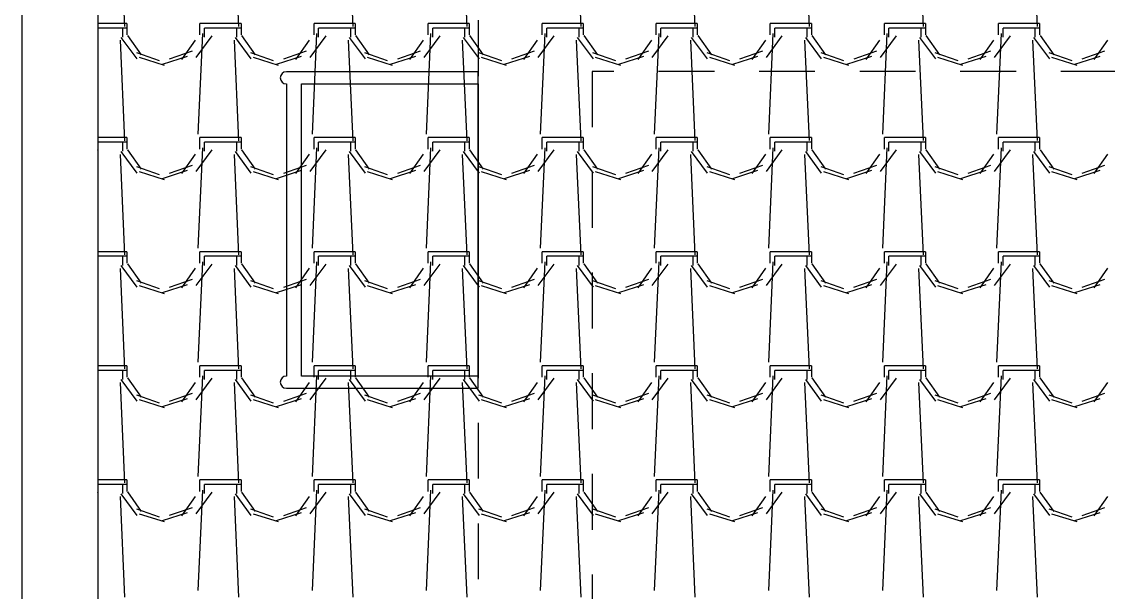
# Model space of a CAD drawing. Header units: millimetres. Extents: x 3923 to 4007, y 744 to 863.
# Drawn here: x 3930.972 to 3933.403, y 845.231 to 846.507 of the extents above; entities that cross this region are included whole.
import ezdxf

# ---------------------------------------------------------------- set-up
doc = ezdxf.new("R2010")
doc.units = ezdxf.units.MM
doc.linetypes.add('HIDDEN2', pattern=[0.1875, 0.125, -0.0625])
doc.layers.add('-HIDRO', color=8, linetype='Continuous')

msp = doc.modelspace()

# ---------------------------------------------------------------- linework, layer by layer
at = {"layer": '-HIDRO'}
for p, q in [((3930.9722, 855.7515), (3930.9722, 834.9143)), ((3931.1423, 854.5608), (3931.1423, 835.0844))]:
    msp.add_line(p, q, dxfattribs=at)
at = {"layer": '-HIDRO', "linetype": 'HIDDEN2'}
for p, q in [((3931.9928, 853.7103), (3931.9928, 835.9349)), ((3932.2479, 846.396), (3932.2479, 836.19)), ((3938.3715, 846.396), (3932.2479, 846.396))]:
    msp.add_line(p, q, dxfattribs=at)
at = {"layer": '-HIDRO', "linetype": 'Continuous'}
for p, q in [((3931.1921, 846.7207), (3931.2023, 846.4962)), ((3931.4472, 846.7207), (3931.4574, 846.4962)), ((3931.7024, 846.7207), (3931.7126, 846.4962)), ((3931.9575, 846.7207), (3931.9677, 846.4962)), ((3932.2127, 846.7207), (3932.2229, 846.4962)), ((3932.4678, 846.7207), (3932.478, 846.4962)), ((3932.723, 846.7207), (3932.7332, 846.4962)), ((3932.9781, 846.7207), (3932.9883, 846.4962)), ((3933.2333, 846.7207), (3933.2435, 846.4962)), ((3931.1974, 846.503), (3931.1423, 846.503)), ((3931.2076, 846.503), (3931.1974, 846.503)), ((3931.2076, 846.503), (3931.2076, 846.4775)), ((3931.4525, 846.503), (3931.3709, 846.503)), ((3931.3709, 846.4775), (3931.3709, 846.503)), ((3931.4627, 846.503), (3931.4525, 846.503)), ((3931.4627, 846.503), (3931.4627, 846.4775)), ((3931.7077, 846.503), (3931.626, 846.503)), ((3931.626, 846.4775), (3931.626, 846.503)), ((3931.7179, 846.503), (3931.7077, 846.503)), ((3931.7179, 846.503), (3931.7179, 846.4775)), ((3931.9628, 846.503), (3931.8812, 846.503)), ((3931.8812, 846.4775), (3931.8812, 846.503)), ((3931.973, 846.503), (3931.9628, 846.503)), ((3931.973, 846.503), (3931.973, 846.4775)), ((3932.218, 846.503), (3932.1363, 846.503)), ((3932.1363, 846.4775), (3932.1363, 846.503)), ((3932.2282, 846.503), (3932.218, 846.503)), ((3932.2282, 846.503), (3932.2282, 846.4775)), ((3932.4731, 846.503), (3932.3915, 846.503)), ((3932.3915, 846.4775), (3932.3915, 846.503)), ((3932.4833, 846.503), (3932.4731, 846.503)), ((3932.4833, 846.503), (3932.4833, 846.4775)), ((3932.7283, 846.503), (3932.6466, 846.503)), ((3932.6466, 846.4775), (3932.6466, 846.503)), ((3932.7385, 846.503), (3932.7283, 846.503)), ((3932.7385, 846.503), (3932.7385, 846.4775)), ((3932.9834, 846.503), (3932.9018, 846.503)), ((3932.9018, 846.4775), (3932.9018, 846.503)), ((3932.9936, 846.503), (3932.9834, 846.503)), ((3932.9936, 846.503), (3932.9936, 846.4775)), ((3933.2386, 846.503), (3933.1569, 846.503)), ((3933.1569, 846.4775), (3933.1569, 846.503)), ((3933.2488, 846.503), (3933.2386, 846.503)), ((3933.2488, 846.503), (3933.2488, 846.4775)), ((3931.1974, 846.4928), (3931.1423, 846.4928)), ((3931.1423, 846.4751), (3931.1426, 846.4755)), ((3931.1974, 846.4928), (3931.1974, 846.4724)), ((3931.2076, 846.4928), (3931.1974, 846.4928)), ((3931.2086, 846.476), (3931.2393, 846.4327)), ((3931.3621, 846.4271), (3931.3978, 846.4755)), ((3931.3766, 846.4804), (3931.3664, 846.2558)), ((3931.4525, 846.4928), (3931.3811, 846.4928)), ((3931.3811, 846.4724), (3931.3811, 846.4928)), ((3931.4525, 846.4928), (3931.4525, 846.4724)), ((3931.4627, 846.4928), (3931.4525, 846.4928)), ((3931.4638, 846.476), (3931.4944, 846.4327)), ((3931.6172, 846.4271), (3931.6529, 846.4755)), ((3931.6318, 846.4804), (3931.6216, 846.2558)), ((3931.7077, 846.4928), (3931.6362, 846.4928)), ((3931.6362, 846.4724), (3931.6362, 846.4928)), ((3931.7077, 846.4928), (3931.7077, 846.4724)), ((3931.7179, 846.4928), (3931.7077, 846.4928)), ((3931.7189, 846.476), (3931.7496, 846.4327)), ((3931.8724, 846.4271), (3931.9081, 846.4755)), ((3931.8869, 846.4804), (3931.8767, 846.2558)), ((3931.9628, 846.4928), (3931.8914, 846.4928)), ((3931.8914, 846.4724), (3931.8914, 846.4928)), ((3931.9628, 846.4928), (3931.9628, 846.4724)), ((3931.973, 846.4928), (3931.9628, 846.4928)), ((3931.9741, 846.476), (3932.0047, 846.4327)), ((3932.1275, 846.4271), (3932.1632, 846.4755)), ((3932.1421, 846.4804), (3932.1319, 846.2558)), ((3932.218, 846.4928), (3932.1465, 846.4928)), ((3932.1465, 846.4724), (3932.1465, 846.4928)), ((3932.218, 846.4928), (3932.218, 846.4724)), ((3932.2282, 846.4928), (3932.218, 846.4928)), ((3932.2292, 846.476), (3932.2599, 846.4327)), ((3932.3827, 846.4271), (3932.4184, 846.4755)), ((3932.3972, 846.4804), (3932.387, 846.2558)), ((3932.4731, 846.4928), (3932.4017, 846.4928)), ((3932.4017, 846.4724), (3932.4017, 846.4928)), ((3932.4731, 846.4928), (3932.4731, 846.4724)), ((3932.4833, 846.4928), (3932.4731, 846.4928)), ((3932.4844, 846.476), (3932.515, 846.4327)), ((3932.6378, 846.4271), (3932.6735, 846.4755)), ((3932.6524, 846.4803), (3932.6422, 846.2558)), ((3932.7283, 846.4928), (3932.6568, 846.4928)), ((3932.6568, 846.4724), (3932.6568, 846.4928)), ((3932.7283, 846.4928), (3932.7283, 846.4724)), ((3932.7385, 846.4928), (3932.7283, 846.4928)), ((3932.7395, 846.476), (3932.7702, 846.4327)), ((3932.8929, 846.4271), (3932.9287, 846.4755)), ((3932.9076, 846.4803), (3932.8973, 846.2558)), ((3932.9834, 846.4928), (3932.912, 846.4928)), ((3932.912, 846.4724), (3932.912, 846.4928)), ((3932.9834, 846.4928), (3932.9834, 846.4724)), ((3932.9936, 846.4928), (3932.9834, 846.4928)), ((3932.9947, 846.476), (3933.0253, 846.4327)), ((3933.1481, 846.4271), (3933.1838, 846.4755)), ((3933.1627, 846.4803), (3933.1525, 846.2558)), ((3933.2386, 846.4928), (3933.1671, 846.4928)), ((3933.1671, 846.4724), (3933.1671, 846.4928)), ((3933.2386, 846.4928), (3933.2386, 846.4724)), ((3933.2488, 846.4928), (3933.2386, 846.4928)), ((3933.2499, 846.476), (3933.2805, 846.4327)), ((3931.1921, 846.4656), (3931.2023, 846.241)), ((3931.1941, 846.4721), (3931.2298, 846.4237)), ((3931.3301, 846.4226), (3931.3607, 846.466)), ((3931.4472, 846.4656), (3931.4574, 846.241)), ((3931.4493, 846.4721), (3931.485, 846.4237)), ((3931.5852, 846.4226), (3931.6158, 846.466)), ((3931.7024, 846.4656), (3931.7126, 846.241)), ((3931.7044, 846.4721), (3931.7401, 846.4237)), ((3931.8404, 846.4226), (3931.871, 846.466)), ((3931.9575, 846.4656), (3931.9677, 846.241)), ((3931.9596, 846.4721), (3931.9953, 846.4237)), ((3932.0955, 846.4226), (3932.1261, 846.466)), ((3932.2127, 846.4656), (3932.2229, 846.241)), ((3932.2147, 846.4721), (3932.2504, 846.4237)), ((3932.3507, 846.4226), (3932.3813, 846.466)), ((3932.4678, 846.4656), (3932.478, 846.2411)), ((3932.4699, 846.4721), (3932.5056, 846.4237)), ((3932.6058, 846.4226), (3932.6364, 846.466)), ((3932.723, 846.4656), (3932.7332, 846.2411)), ((3932.725, 846.4721), (3932.7607, 846.4237)), ((3932.861, 846.4226), (3932.8916, 846.466)), ((3932.9781, 846.4656), (3932.9883, 846.2411)), ((3932.9802, 846.4721), (3933.0159, 846.4237)), ((3933.1161, 846.4226), (3933.1467, 846.466)), ((3933.2333, 846.4656), (3933.2435, 846.2411)), ((3933.2353, 846.4721), (3933.271, 846.4237)), ((3933.3713, 846.4226), (3933.4019, 846.466)), ((3931.2286, 846.4383), (3931.2796, 846.4204)), ((3931.2345, 846.4275), (3931.2907, 846.4097)), ((3931.2869, 846.412), (3931.3431, 846.4298)), ((3931.303, 846.4239), (3931.354, 846.4417)), ((3931.4838, 846.4383), (3931.5348, 846.4204)), ((3931.4897, 846.4275), (3931.5458, 846.4097)), ((3931.5421, 846.412), (3931.5982, 846.4298)), ((3931.5581, 846.4238), (3931.6091, 846.4417)), ((3931.7389, 846.4383), (3931.7899, 846.4204)), ((3931.7448, 846.4275), (3931.801, 846.4097)), ((3931.7972, 846.412), (3931.8534, 846.4298)), ((3931.8133, 846.4238), (3931.8643, 846.4417)), ((3931.9941, 846.4383), (3932.0451, 846.4204)), ((3932, 846.4275), (3932.0561, 846.4097)), ((3932.0524, 846.412), (3932.1085, 846.4298)), ((3932.0684, 846.4238), (3932.1194, 846.4417)), ((3932.2492, 846.4383), (3932.3002, 846.4204)), ((3932.2551, 846.4275), (3932.3113, 846.4097)), ((3932.3075, 846.412), (3932.3637, 846.4298)), ((3932.3236, 846.4238), (3932.3746, 846.4417)), ((3932.5044, 846.4383), (3932.5554, 846.4204)), ((3932.5103, 846.4275), (3932.5664, 846.4097)), ((3932.5627, 846.412), (3932.6188, 846.4298)), ((3932.5787, 846.4238), (3932.6297, 846.4417)), ((3932.7595, 846.4383), (3932.8105, 846.4204)), ((3932.7654, 846.4275), (3932.8216, 846.4097)), ((3932.8178, 846.412), (3932.874, 846.4298)), ((3932.8339, 846.4238), (3932.8849, 846.4417)), ((3933.0147, 846.4383), (3933.0657, 846.4204)), ((3933.0206, 846.4275), (3933.0767, 846.4097)), ((3933.073, 846.412), (3933.1291, 846.4298)), ((3933.089, 846.4238), (3933.14, 846.4417)), ((3933.2698, 846.4383), (3933.3208, 846.4204)), ((3933.2757, 846.4275), (3933.3319, 846.4097)), ((3933.3281, 846.412), (3933.3843, 846.4298)), ((3933.3442, 846.4238), (3933.3952, 846.4417)), ((3931.1974, 846.2478), (3931.1423, 846.2478)), ((3931.1974, 846.2376), (3931.1423, 846.2376)), ((3931.2076, 846.2478), (3931.1974, 846.2478)), ((3931.1974, 846.2376), (3931.1974, 846.2172)), ((3931.2076, 846.2376), (3931.1974, 846.2376)), ((3931.2076, 846.2478), (3931.2076, 846.2223)), ((3931.4525, 846.2478), (3931.3709, 846.2478)), ((3931.3709, 846.2223), (3931.3709, 846.2478)), ((3931.4525, 846.2376), (3931.3811, 846.2376)), ((3931.3811, 846.2172), (3931.3811, 846.2376)), ((3931.4627, 846.2478), (3931.4525, 846.2478)), ((3931.4525, 846.2376), (3931.4525, 846.2172)), ((3931.4627, 846.2376), (3931.4525, 846.2376)), ((3931.4627, 846.2478), (3931.4627, 846.2223)), ((3931.7077, 846.2478), (3931.626, 846.2478)), ((3931.626, 846.2223), (3931.626, 846.2478)), ((3931.7077, 846.2376), (3931.6362, 846.2376)), ((3931.6362, 846.2172), (3931.6362, 846.2376)), ((3931.7179, 846.2478), (3931.7077, 846.2478)), ((3931.7077, 846.2376), (3931.7077, 846.2172)), ((3931.7179, 846.2376), (3931.7077, 846.2376)), ((3931.7179, 846.2478), (3931.7179, 846.2223)), ((3931.9628, 846.2478), (3931.8812, 846.2478)), ((3931.8812, 846.2223), (3931.8812, 846.2478)), ((3931.9628, 846.2376), (3931.8914, 846.2376)), ((3931.8914, 846.2172), (3931.8914, 846.2376)), ((3931.973, 846.2478), (3931.9628, 846.2478)), ((3931.9628, 846.2376), (3931.9628, 846.2172)), ((3931.973, 846.2376), (3931.9628, 846.2376)), ((3931.973, 846.2478), (3931.973, 846.2223)), ((3932.218, 846.2478), (3932.1363, 846.2478)), ((3932.1363, 846.2223), (3932.1363, 846.2478)), ((3932.218, 846.2376), (3932.1465, 846.2376)), ((3932.1465, 846.2172), (3932.1465, 846.2376)), ((3932.2282, 846.2478), (3932.218, 846.2478)), ((3932.218, 846.2376), (3932.218, 846.2172)), ((3932.2282, 846.2376), (3932.218, 846.2376)), ((3932.2282, 846.2478), (3932.2282, 846.2223)), ((3932.4731, 846.2478), (3932.3915, 846.2478)), ((3932.3915, 846.2223), (3932.3915, 846.2478)), ((3932.4731, 846.2376), (3932.4017, 846.2376)), ((3932.4017, 846.2172), (3932.4017, 846.2376)), ((3932.4833, 846.2478), (3932.4731, 846.2478)), ((3932.4731, 846.2376), (3932.4731, 846.2172)), ((3932.4833, 846.2376), (3932.4731, 846.2376)), ((3932.4833, 846.2478), (3932.4833, 846.2223)), ((3932.7283, 846.2478), (3932.6466, 846.2478)), ((3932.6466, 846.2223), (3932.6466, 846.2478)), ((3932.7283, 846.2376), (3932.6568, 846.2376)), ((3932.6568, 846.2172), (3932.6568, 846.2376)), ((3932.7385, 846.2478), (3932.7283, 846.2478)), ((3932.7283, 846.2376), (3932.7283, 846.2172)), ((3932.7385, 846.2376), (3932.7283, 846.2376)), ((3932.7385, 846.2478), (3932.7385, 846.2223)), ((3932.9834, 846.2478), (3932.9018, 846.2478)), ((3932.9018, 846.2223), (3932.9018, 846.2478)), ((3932.9834, 846.2376), (3932.912, 846.2376)), ((3932.912, 846.2172), (3932.912, 846.2376)), ((3932.9936, 846.2478), (3932.9834, 846.2478)), ((3932.9834, 846.2376), (3932.9834, 846.2172)), ((3932.9936, 846.2376), (3932.9834, 846.2376)), ((3932.9936, 846.2478), (3932.9936, 846.2223)), ((3933.2386, 846.2478), (3933.1569, 846.2478)), ((3933.1569, 846.2223), (3933.1569, 846.2478)), ((3933.2386, 846.2376), (3933.1671, 846.2376)), ((3933.1671, 846.2172), (3933.1671, 846.2376)), ((3933.2488, 846.2478), (3933.2386, 846.2478)), ((3933.2386, 846.2376), (3933.2386, 846.2172)), ((3933.2488, 846.2376), (3933.2386, 846.2376)), ((3933.2488, 846.2478), (3933.2488, 846.2223)), ((3931.1423, 846.2199), (3931.1426, 846.2204)), ((3931.1921, 846.2104), (3931.2023, 845.9859)), ((3931.1941, 846.217), (3931.2298, 846.1685)), ((3931.2086, 846.2209), (3931.2393, 846.1775)), ((3931.3301, 846.1675), (3931.3607, 846.2109)), ((3931.3621, 846.1719), (3931.3978, 846.2204)), ((3931.3766, 846.2252), (3931.3664, 846.0007)), ((3931.4472, 846.2104), (3931.4574, 845.9859)), ((3931.4493, 846.217), (3931.485, 846.1685)), ((3931.4638, 846.2209), (3931.4944, 846.1775)), ((3931.5852, 846.1675), (3931.6158, 846.2109)), ((3931.6172, 846.1719), (3931.6529, 846.2204)), ((3931.6318, 846.2252), (3931.6216, 846.0007)), ((3931.7024, 846.2104), (3931.7126, 845.9859)), ((3931.7044, 846.217), (3931.7401, 846.1685)), ((3931.7189, 846.2209), (3931.7496, 846.1775)), ((3931.8404, 846.1675), (3931.871, 846.2109)), ((3931.8724, 846.1719), (3931.9081, 846.2204)), ((3931.8869, 846.2252), (3931.8767, 846.0007)), ((3931.9575, 846.2104), (3931.9677, 845.9859)), ((3931.9596, 846.217), (3931.9953, 846.1685)), ((3931.9741, 846.2209), (3932.0047, 846.1775)), ((3932.0955, 846.1675), (3932.1261, 846.2109)), ((3932.1275, 846.1719), (3932.1632, 846.2204)), ((3932.1421, 846.2252), (3932.1319, 846.0007)), ((3932.2127, 846.2104), (3932.2229, 845.9859)), ((3932.2147, 846.217), (3932.2504, 846.1685)), ((3932.2292, 846.2209), (3932.2599, 846.1775)), ((3932.3507, 846.1675), (3932.3813, 846.2109)), ((3932.3826, 846.1719), (3932.4184, 846.2204)), ((3932.3972, 846.2252), (3932.387, 846.0007)), ((3932.4678, 846.2104), (3932.478, 845.9859)), ((3932.4699, 846.217), (3932.5056, 846.1685)), ((3932.4844, 846.2209), (3932.515, 846.1775)), ((3932.6058, 846.1675), (3932.6364, 846.2109)), ((3932.6378, 846.1719), (3932.6735, 846.2204)), ((3932.6524, 846.2252), (3932.6422, 846.0007)), ((3932.723, 846.2104), (3932.7332, 845.9859)), ((3932.725, 846.217), (3932.7607, 846.1685)), ((3932.7395, 846.2209), (3932.7702, 846.1775)), ((3932.861, 846.1675), (3932.8916, 846.2109)), ((3932.8929, 846.1719), (3932.9287, 846.2204)), ((3932.9076, 846.2252), (3932.8973, 846.0007)), ((3932.9781, 846.2104), (3932.9883, 845.9859)), ((3932.9802, 846.217), (3933.0159, 846.1685)), ((3932.9947, 846.2209), (3933.0253, 846.1775)), ((3933.1161, 846.1675), (3933.1467, 846.2109)), ((3933.1481, 846.1719), (3933.1838, 846.2204)), ((3933.1627, 846.2252), (3933.1525, 846.0007)), ((3933.2333, 846.2104), (3933.2435, 845.9859)), ((3933.2353, 846.217), (3933.271, 846.1685)), ((3933.2499, 846.2209), (3933.2805, 846.1775)), ((3933.3713, 846.1675), (3933.4019, 846.2109)), ((3931.2286, 846.1831), (3931.2796, 846.1653)), ((3931.303, 846.1687), (3931.354, 846.1866)), ((3931.4838, 846.1831), (3931.5348, 846.1653)), ((3931.5581, 846.1687), (3931.6091, 846.1866)), ((3931.7389, 846.1831), (3931.7899, 846.1653)), ((3931.8133, 846.1687), (3931.8643, 846.1866)), ((3931.9941, 846.1831), (3932.0451, 846.1653)), ((3932.0684, 846.1687), (3932.1194, 846.1866)), ((3932.2492, 846.1831), (3932.3002, 846.1653)), ((3932.3236, 846.1687), (3932.3746, 846.1866)), ((3932.5044, 846.1831), (3932.5554, 846.1653)), ((3932.5787, 846.1687), (3932.6297, 846.1866)), ((3932.7595, 846.1831), (3932.8105, 846.1653)), ((3932.8338, 846.1687), (3932.8849, 846.1866)), ((3933.0147, 846.1831), (3933.0657, 846.1653)), ((3933.089, 846.1687), (3933.14, 846.1866)), ((3933.2698, 846.1832), (3933.3208, 846.1653)), ((3933.3441, 846.1687), (3933.3952, 846.1866)), ((3931.2345, 846.1724), (3931.2907, 846.1545)), ((3931.2869, 846.1568), (3931.3431, 846.1747)), ((3931.4897, 846.1724), (3931.5458, 846.1545)), ((3931.5421, 846.1568), (3931.5982, 846.1747)), ((3931.7448, 846.1724), (3931.801, 846.1545)), ((3931.7972, 846.1568), (3931.8534, 846.1747)), ((3932, 846.1724), (3932.0561, 846.1545)), ((3932.0524, 846.1568), (3932.1085, 846.1747)), ((3932.2551, 846.1724), (3932.3113, 846.1545)), ((3932.3075, 846.1568), (3932.3637, 846.1747)), ((3932.5103, 846.1724), (3932.5664, 846.1545)), ((3932.5627, 846.1568), (3932.6188, 846.1747)), ((3932.7654, 846.1724), (3932.8216, 846.1545)), ((3932.8178, 846.1568), (3932.874, 846.1747)), ((3933.0206, 846.1724), (3933.0767, 846.1545)), ((3933.073, 846.1568), (3933.1291, 846.1747)), ((3933.2757, 846.1724), (3933.3319, 846.1545)), ((3933.3281, 846.1568), (3933.3843, 846.1747)), ((3931.1974, 845.9927), (3931.1423, 845.9927)), ((3931.2076, 845.9927), (3931.1974, 845.9927)), ((3931.2076, 845.9927), (3931.2076, 845.9672)), ((3931.4525, 845.9927), (3931.3709, 845.9927)), ((3931.3709, 845.9672), (3931.3709, 845.9927)), ((3931.4627, 845.9927), (3931.4525, 845.9927)), ((3931.4627, 845.9927), (3931.4627, 845.9672)), ((3931.7077, 845.9927), (3931.626, 845.9927)), ((3931.626, 845.9672), (3931.626, 845.9927)), ((3931.7179, 845.9927), (3931.7077, 845.9927)), ((3931.7179, 845.9927), (3931.7179, 845.9672)), ((3931.9628, 845.9927), (3931.8812, 845.9927)), ((3931.8812, 845.9672), (3931.8812, 845.9927)), ((3931.973, 845.9927), (3931.9628, 845.9927)), ((3931.973, 845.9927), (3931.973, 845.9672)), ((3932.218, 845.9927), (3932.1363, 845.9927)), ((3932.1363, 845.9672), (3932.1363, 845.9927)), ((3932.2282, 845.9927), (3932.218, 845.9927)), ((3932.2282, 845.9927), (3932.2282, 845.9672)), ((3932.4731, 845.9927), (3932.3915, 845.9927)), ((3932.3915, 845.9672), (3932.3915, 845.9927)), ((3932.4833, 845.9927), (3932.4731, 845.9927)), ((3932.4833, 845.9927), (3932.4833, 845.9672)), ((3932.7283, 845.9927), (3932.6466, 845.9927)), ((3932.6466, 845.9672), (3932.6466, 845.9927)), ((3932.7385, 845.9927), (3932.7283, 845.9927)), ((3932.7385, 845.9927), (3932.7385, 845.9672)), ((3932.9834, 845.9927), (3932.9018, 845.9927)), ((3932.9018, 845.9672), (3932.9018, 845.9927)), ((3932.9936, 845.9927), (3932.9834, 845.9927)), ((3932.9936, 845.9927), (3932.9936, 845.9672)), ((3933.2386, 845.9927), (3933.1569, 845.9927)), ((3933.1569, 845.9672), (3933.1569, 845.9927)), ((3933.2488, 845.9927), (3933.2386, 845.9927)), ((3933.2488, 845.9927), (3933.2488, 845.9672)), ((3931.1974, 845.9825), (3931.1423, 845.9825)), ((3931.1423, 845.9648), (3931.1426, 845.9652)), ((3931.1974, 845.9825), (3931.1974, 845.9621)), ((3931.2076, 845.9825), (3931.1974, 845.9825)), ((3931.2086, 845.9657), (3931.2393, 845.9224)), ((3931.3621, 845.9168), (3931.3978, 845.9652)), ((3931.3766, 845.9701), (3931.3664, 845.7455)), ((3931.4525, 845.9825), (3931.3811, 845.9825)), ((3931.3811, 845.9621), (3931.3811, 845.9825)), ((3931.4525, 845.9825), (3931.4525, 845.9621)), ((3931.4627, 845.9825), (3931.4525, 845.9825)), ((3931.4638, 845.9657), (3931.4944, 845.9224)), ((3931.6172, 845.9168), (3931.6529, 845.9652)), ((3931.6318, 845.9701), (3931.6216, 845.7455)), ((3931.7077, 845.9825), (3931.6362, 845.9825)), ((3931.6362, 845.9621), (3931.6362, 845.9825)), ((3931.7077, 845.9825), (3931.7077, 845.9621)), ((3931.7179, 845.9825), (3931.7077, 845.9825)), ((3931.7189, 845.9657), (3931.7496, 845.9224)), ((3931.8724, 845.9168), (3931.9081, 845.9652)), ((3931.8869, 845.9701), (3931.8767, 845.7455)), ((3931.9628, 845.9825), (3931.8914, 845.9825)), ((3931.8914, 845.9621), (3931.8914, 845.9825)), ((3931.9628, 845.9825), (3931.9628, 845.9621)), ((3931.973, 845.9825), (3931.9628, 845.9825)), ((3931.9741, 845.9657), (3932.0047, 845.9224)), ((3932.1275, 845.9168), (3932.1632, 845.9652)), ((3932.1421, 845.9701), (3932.1319, 845.7455)), ((3932.218, 845.9825), (3932.1465, 845.9825)), ((3932.1465, 845.9621), (3932.1465, 845.9825)), ((3932.218, 845.9825), (3932.218, 845.9621)), ((3932.2282, 845.9825), (3932.218, 845.9825)), ((3932.2292, 845.9657), (3932.2599, 845.9224)), ((3932.3826, 845.9168), (3932.4184, 845.9652)), ((3932.3972, 845.9701), (3932.387, 845.7455)), ((3932.4731, 845.9825), (3932.4017, 845.9825)), ((3932.4017, 845.9621), (3932.4017, 845.9825)), ((3932.4731, 845.9825), (3932.4731, 845.9621)), ((3932.4833, 845.9825), (3932.4731, 845.9825)), ((3932.4844, 845.9657), (3932.515, 845.9224)), ((3932.6378, 845.9168), (3932.6735, 845.9652)), ((3932.6524, 845.97), (3932.6422, 845.7455)), ((3932.7283, 845.9825), (3932.6568, 845.9825)), ((3932.6568, 845.9621), (3932.6568, 845.9825)), ((3932.7283, 845.9825), (3932.7283, 845.9621)), ((3932.7385, 845.9825), (3932.7283, 845.9825)), ((3932.7395, 845.9657), (3932.7702, 845.9224)), ((3932.8929, 845.9168), (3932.9287, 845.9652)), ((3932.9076, 845.97), (3932.8973, 845.7455)), ((3932.9834, 845.9825), (3932.912, 845.9825)), ((3932.912, 845.9621), (3932.912, 845.9825)), ((3932.9834, 845.9825), (3932.9834, 845.9621)), ((3932.9936, 845.9825), (3932.9834, 845.9825)), ((3932.9947, 845.9657), (3933.0253, 845.9224)), ((3933.1481, 845.9168), (3933.1838, 845.9652)), ((3933.1627, 845.97), (3933.1525, 845.7455)), ((3933.2386, 845.9825), (3933.1671, 845.9825)), ((3933.1671, 845.9621), (3933.1671, 845.9825)), ((3933.2386, 845.9825), (3933.2386, 845.9621)), ((3933.2488, 845.9825), (3933.2386, 845.9825)), ((3933.2498, 845.9657), (3933.2805, 845.9224)), ((3931.1921, 845.9553), (3931.2023, 845.7307)), ((3931.1941, 845.9618), (3931.2298, 845.9134)), ((3931.3301, 845.9123), (3931.3607, 845.9557)), ((3931.4472, 845.9553), (3931.4574, 845.7307)), ((3931.4493, 845.9618), (3931.485, 845.9134)), ((3931.5852, 845.9123), (3931.6158, 845.9557)), ((3931.7024, 845.9553), (3931.7126, 845.7307)), ((3931.7044, 845.9618), (3931.7401, 845.9134)), ((3931.8404, 845.9123), (3931.871, 845.9557)), ((3931.9575, 845.9553), (3931.9677, 845.7307)), ((3931.9596, 845.9618), (3931.9953, 845.9134)), ((3932.0955, 845.9123), (3932.1261, 845.9557)), ((3932.2127, 845.9553), (3932.2229, 845.7307)), ((3932.2147, 845.9618), (3932.2504, 845.9134)), ((3932.3507, 845.9123), (3932.3813, 845.9557)), ((3932.4678, 845.9553), (3932.478, 845.7308)), ((3932.4699, 845.9618), (3932.5056, 845.9134)), ((3932.6058, 845.9123), (3932.6364, 845.9557)), ((3932.723, 845.9553), (3932.7332, 845.7308)), ((3932.725, 845.9618), (3932.7607, 845.9134)), ((3932.861, 845.9123), (3932.8916, 845.9557)), ((3932.9781, 845.9553), (3932.9883, 845.7308)), ((3932.9802, 845.9618), (3933.0159, 845.9134)), ((3933.1161, 845.9123), (3933.1467, 845.9557)), ((3933.2333, 845.9553), (3933.2435, 845.7308)), ((3933.2353, 845.9618), (3933.271, 845.9134)), ((3933.3713, 845.9123), (3933.4019, 845.9557)), ((3931.2286, 845.928), (3931.2796, 845.9101)), ((3931.2345, 845.9172), (3931.2907, 845.8994)), ((3931.2869, 845.9017), (3931.3431, 845.9195)), ((3931.303, 845.9136), (3931.354, 845.9314)), ((3931.4838, 845.928), (3931.5348, 845.9101)), ((3931.4897, 845.9172), (3931.5458, 845.8994)), ((3931.5421, 845.9017), (3931.5982, 845.9195)), ((3931.5581, 845.9135), (3931.6091, 845.9314)), ((3931.7389, 845.928), (3931.7899, 845.9101)), ((3931.7448, 845.9172), (3931.801, 845.8994)), ((3931.7972, 845.9017), (3931.8534, 845.9195)), ((3931.8133, 845.9135), (3931.8643, 845.9314)), ((3931.9941, 845.928), (3932.0451, 845.9101)), ((3932, 845.9172), (3932.0561, 845.8994)), ((3932.0524, 845.9017), (3932.1085, 845.9195)), ((3932.0684, 845.9135), (3932.1194, 845.9314)), ((3932.2492, 845.928), (3932.3002, 845.9101)), ((3932.2551, 845.9172), (3932.3113, 845.8994)), ((3932.3075, 845.9017), (3932.3637, 845.9195)), ((3932.3235, 845.9135), (3932.3746, 845.9314)), ((3932.5044, 845.928), (3932.5554, 845.9101)), ((3932.5103, 845.9172), (3932.5664, 845.8994)), ((3932.5627, 845.9017), (3932.6188, 845.9195)), ((3932.5787, 845.9135), (3932.6297, 845.9314)), ((3932.7595, 845.928), (3932.8105, 845.9101)), ((3932.7654, 845.9172), (3932.8216, 845.8994)), ((3932.8178, 845.9017), (3932.874, 845.9195)), ((3932.8338, 845.9135), (3932.8849, 845.9314)), ((3933.0147, 845.928), (3933.0657, 845.9101)), ((3933.0206, 845.9172), (3933.0767, 845.8994)), ((3933.073, 845.9017), (3933.1291, 845.9195)), ((3933.089, 845.9135), (3933.14, 845.9314)), ((3933.2698, 845.928), (3933.3208, 845.9101)), ((3933.2757, 845.9172), (3933.3319, 845.8994)), ((3933.3281, 845.9017), (3933.3843, 845.9195)), ((3933.3441, 845.9135), (3933.3952, 845.9314)), ((3931.1974, 845.7375), (3931.1423, 845.7375)), ((3931.1974, 845.7273), (3931.1423, 845.7273)), ((3931.2076, 845.7375), (3931.1974, 845.7375)), ((3931.1974, 845.7273), (3931.1974, 845.7069)), ((3931.2076, 845.7273), (3931.1974, 845.7273)), ((3931.2076, 845.7375), (3931.2076, 845.712)), ((3931.4525, 845.7375), (3931.3709, 845.7375)), ((3931.3709, 845.712), (3931.3709, 845.7375)), ((3931.4525, 845.7273), (3931.3811, 845.7273)), ((3931.3811, 845.7069), (3931.3811, 845.7273)), ((3931.4627, 845.7375), (3931.4525, 845.7375)), ((3931.4525, 845.7273), (3931.4525, 845.7069)), ((3931.4627, 845.7273), (3931.4525, 845.7273)), ((3931.4627, 845.7375), (3931.4627, 845.712)), ((3931.7077, 845.7375), (3931.626, 845.7375)), ((3931.626, 845.712), (3931.626, 845.7375)), ((3931.7077, 845.7273), (3931.6362, 845.7273)), ((3931.6362, 845.7069), (3931.6362, 845.7273)), ((3931.7179, 845.7375), (3931.7077, 845.7375)), ((3931.7077, 845.7273), (3931.7077, 845.7069)), ((3931.7179, 845.7273), (3931.7077, 845.7273)), ((3931.7179, 845.7375), (3931.7179, 845.712)), ((3931.9628, 845.7375), (3931.8812, 845.7375)), ((3931.8812, 845.712), (3931.8812, 845.7375)), ((3931.9628, 845.7273), (3931.8914, 845.7273)), ((3931.8914, 845.7069), (3931.8914, 845.7273)), ((3931.973, 845.7375), (3931.9628, 845.7375)), ((3931.9628, 845.7273), (3931.9628, 845.7069)), ((3931.973, 845.7273), (3931.9628, 845.7273)), ((3931.973, 845.7375), (3931.973, 845.712)), ((3932.218, 845.7375), (3932.1363, 845.7375)), ((3932.1363, 845.712), (3932.1363, 845.7375)), ((3932.218, 845.7273), (3932.1465, 845.7273)), ((3932.1465, 845.7069), (3932.1465, 845.7273)), ((3932.2282, 845.7375), (3932.218, 845.7375)), ((3932.218, 845.7273), (3932.218, 845.7069)), ((3932.2282, 845.7273), (3932.218, 845.7273)), ((3932.2282, 845.7375), (3932.2282, 845.712)), ((3932.4731, 845.7375), (3932.3915, 845.7375)), ((3932.3915, 845.712), (3932.3915, 845.7375)), ((3932.4731, 845.7273), (3932.4017, 845.7273)), ((3932.4017, 845.7069), (3932.4017, 845.7273)), ((3932.4833, 845.7375), (3932.4731, 845.7375)), ((3932.4731, 845.7273), (3932.4731, 845.7069)), ((3932.4833, 845.7273), (3932.4731, 845.7273)), ((3932.4833, 845.7375), (3932.4833, 845.712)), ((3932.7283, 845.7375), (3932.6466, 845.7375)), ((3932.6466, 845.712), (3932.6466, 845.7375)), ((3932.7283, 845.7273), (3932.6568, 845.7273)), ((3932.6568, 845.7069), (3932.6568, 845.7273)), ((3932.7385, 845.7375), (3932.7283, 845.7375)), ((3932.7283, 845.7273), (3932.7283, 845.7069)), ((3932.7385, 845.7273), (3932.7283, 845.7273)), ((3932.7385, 845.7375), (3932.7385, 845.712)), ((3932.9834, 845.7375), (3932.9018, 845.7375)), ((3932.9018, 845.712), (3932.9018, 845.7375)), ((3932.9834, 845.7273), (3932.912, 845.7273)), ((3932.912, 845.7069), (3932.912, 845.7273)), ((3932.9936, 845.7375), (3932.9834, 845.7375)), ((3932.9834, 845.7273), (3932.9834, 845.7069)), ((3932.9936, 845.7273), (3932.9834, 845.7273)), ((3932.9936, 845.7375), (3932.9936, 845.712)), ((3933.2386, 845.7375), (3933.1569, 845.7375)), ((3933.1569, 845.712), (3933.1569, 845.7375)), ((3933.2386, 845.7273), (3933.1671, 845.7273)), ((3933.1671, 845.7069), (3933.1671, 845.7273)), ((3933.2488, 845.7375), (3933.2386, 845.7375)), ((3933.2386, 845.7273), (3933.2386, 845.7069)), ((3933.2488, 845.7273), (3933.2386, 845.7273)), ((3933.2488, 845.7375), (3933.2488, 845.712)), ((3931.1423, 845.7096), (3931.1426, 845.7101)), ((3931.1921, 845.7001), (3931.2023, 845.4756)), ((3931.1941, 845.7067), (3931.2298, 845.6582)), ((3931.2086, 845.7106), (3931.2393, 845.6672)), ((3931.3301, 845.6572), (3931.3607, 845.7006)), ((3931.3621, 845.6616), (3931.3978, 845.7101)), ((3931.3766, 845.7149), (3931.3664, 845.4904)), ((3931.4472, 845.7001), (3931.4574, 845.4756)), ((3931.4493, 845.7067), (3931.485, 845.6582)), ((3931.4638, 845.7106), (3931.4944, 845.6672)), ((3931.5852, 845.6572), (3931.6158, 845.7006)), ((3931.6172, 845.6616), (3931.6529, 845.7101)), ((3931.6318, 845.7149), (3931.6216, 845.4904)), ((3931.7024, 845.7001), (3931.7126, 845.4756)), ((3931.7044, 845.7067), (3931.7401, 845.6582)), ((3931.7189, 845.7106), (3931.7496, 845.6672)), ((3931.8404, 845.6572), (3931.871, 845.7006)), ((3931.8724, 845.6616), (3931.9081, 845.7101)), ((3931.8869, 845.7149), (3931.8767, 845.4904)), ((3931.9575, 845.7001), (3931.9677, 845.4756)), ((3931.9596, 845.7067), (3931.9953, 845.6582)), ((3931.9741, 845.7106), (3932.0047, 845.6672)), ((3932.0955, 845.6572), (3932.1261, 845.7006)), ((3932.1275, 845.6616), (3932.1632, 845.7101)), ((3932.1421, 845.7149), (3932.1319, 845.4904)), ((3932.2127, 845.7001), (3932.2229, 845.4756)), ((3932.2147, 845.7067), (3932.2504, 845.6582)), ((3932.2292, 845.7106), (3932.2599, 845.6672)), ((3932.3507, 845.6572), (3932.3813, 845.7006)), ((3932.3826, 845.6616), (3932.4184, 845.7101)), ((3932.3972, 845.7149), (3932.387, 845.4904)), ((3932.4678, 845.7001), (3932.478, 845.4756)), ((3932.4699, 845.7067), (3932.5056, 845.6582)), ((3932.4844, 845.7106), (3932.515, 845.6672)), ((3932.6058, 845.6572), (3932.6364, 845.7006)), ((3932.6378, 845.6616), (3932.6735, 845.7101)), ((3932.6524, 845.7149), (3932.6422, 845.4904)), ((3932.723, 845.7001), (3932.7332, 845.4756)), ((3932.725, 845.7067), (3932.7607, 845.6582)), ((3932.7395, 845.7106), (3932.7702, 845.6672)), ((3932.861, 845.6572), (3932.8916, 845.7006)), ((3932.8929, 845.6616), (3932.9287, 845.7101)), ((3932.9076, 845.7149), (3932.8973, 845.4904)), ((3932.9781, 845.7001), (3932.9883, 845.4756)), ((3932.9802, 845.7067), (3933.0159, 845.6582)), ((3932.9947, 845.7106), (3933.0253, 845.6672)), ((3933.1161, 845.6572), (3933.1467, 845.7006)), ((3933.1481, 845.6616), (3933.1838, 845.7101)), ((3933.1627, 845.7149), (3933.1525, 845.4904)), ((3933.2333, 845.7001), (3933.2435, 845.4756)), ((3933.2353, 845.7067), (3933.271, 845.6582)), ((3933.2498, 845.7106), (3933.2805, 845.6672)), ((3933.3713, 845.6572), (3933.4019, 845.7006)), ((3931.2286, 845.6728), (3931.2796, 845.655)), ((3931.3029, 845.6584), (3931.354, 845.6763)), ((3931.4838, 845.6728), (3931.5348, 845.655)), ((3931.5581, 845.6584), (3931.6091, 845.6763)), ((3931.7389, 845.6728), (3931.7899, 845.655)), ((3931.8132, 845.6584), (3931.8643, 845.6763)), ((3931.9941, 845.6728), (3932.0451, 845.655)), ((3932.0684, 845.6584), (3932.1194, 845.6763)), ((3932.2492, 845.6728), (3932.3002, 845.655)), ((3932.3235, 845.6584), (3932.3746, 845.6763)), ((3932.5044, 845.6728), (3932.5554, 845.655)), ((3932.5787, 845.6584), (3932.6297, 845.6763)), ((3932.7595, 845.6728), (3932.8105, 845.655)), ((3932.8338, 845.6584), (3932.8849, 845.6763)), ((3933.0147, 845.6728), (3933.0657, 845.655)), ((3933.089, 845.6584), (3933.14, 845.6763)), ((3933.2698, 845.6729), (3933.3208, 845.655)), ((3933.3441, 845.6584), (3933.3952, 845.6763)), ((3931.2345, 845.6621), (3931.2907, 845.6442)), ((3931.2869, 845.6465), (3931.3431, 845.6644)), ((3931.4897, 845.6621), (3931.5458, 845.6442)), ((3931.5421, 845.6465), (3931.5982, 845.6644)), ((3931.7448, 845.6621), (3931.801, 845.6442)), ((3931.7972, 845.6465), (3931.8534, 845.6644)), ((3932, 845.6621), (3932.0561, 845.6442)), ((3932.0524, 845.6465), (3932.1085, 845.6644)), ((3932.2551, 845.6621), (3932.3113, 845.6442)), ((3932.3075, 845.6465), (3932.3637, 845.6644)), ((3932.5103, 845.6621), (3932.5664, 845.6442)), ((3932.5627, 845.6465), (3932.6188, 845.6644)), ((3932.7654, 845.6621), (3932.8216, 845.6442)), ((3932.8178, 845.6465), (3932.874, 845.6644)), ((3933.0206, 845.6621), (3933.0767, 845.6442)), ((3933.073, 845.6465), (3933.1291, 845.6644)), ((3933.2757, 845.6621), (3933.3319, 845.6442)), ((3933.3281, 845.6465), (3933.3843, 845.6644)), ((3931.1974, 845.4824), (3931.1423, 845.4824)), ((3931.2076, 845.4824), (3931.1974, 845.4824)), ((3931.2076, 845.4824), (3931.2076, 845.4569)), ((3931.4525, 845.4824), (3931.3709, 845.4824)), ((3931.3709, 845.4569), (3931.3709, 845.4824)), ((3931.4627, 845.4824), (3931.4525, 845.4824)), ((3931.4627, 845.4824), (3931.4627, 845.4569)), ((3931.7077, 845.4824), (3931.626, 845.4824)), ((3931.626, 845.4569), (3931.626, 845.4824)), ((3931.7179, 845.4824), (3931.7077, 845.4824)), ((3931.7179, 845.4824), (3931.7179, 845.4569)), ((3931.9628, 845.4824), (3931.8812, 845.4824)), ((3931.8812, 845.4569), (3931.8812, 845.4824)), ((3931.973, 845.4824), (3931.9628, 845.4824)), ((3931.973, 845.4824), (3931.973, 845.4569)), ((3932.218, 845.4824), (3932.1363, 845.4824)), ((3932.1363, 845.4569), (3932.1363, 845.4824)), ((3932.2282, 845.4824), (3932.218, 845.4824)), ((3932.2282, 845.4824), (3932.2282, 845.4569)), ((3932.4731, 845.4824), (3932.3915, 845.4824)), ((3932.3915, 845.4569), (3932.3915, 845.4824)), ((3932.4833, 845.4824), (3932.4731, 845.4824)), ((3932.4833, 845.4824), (3932.4833, 845.4569)), ((3932.7283, 845.4824), (3932.6466, 845.4824)), ((3932.6466, 845.4569), (3932.6466, 845.4824)), ((3932.7385, 845.4824), (3932.7283, 845.4824)), ((3932.7385, 845.4824), (3932.7385, 845.4569)), ((3932.9834, 845.4824), (3932.9018, 845.4824)), ((3932.9018, 845.4569), (3932.9018, 845.4824)), ((3932.9936, 845.4824), (3932.9834, 845.4824)), ((3932.9936, 845.4824), (3932.9936, 845.4569)), ((3933.2386, 845.4824), (3933.1569, 845.4824)), ((3933.1569, 845.4569), (3933.1569, 845.4824)), ((3933.2488, 845.4824), (3933.2386, 845.4824)), ((3933.2488, 845.4824), (3933.2488, 845.4569)), ((3931.1974, 845.4722), (3931.1423, 845.4722)), ((3931.1423, 845.4545), (3931.1426, 845.4549)), ((3931.1974, 845.4722), (3931.1974, 845.4518)), ((3931.2076, 845.4722), (3931.1974, 845.4722)), ((3931.2086, 845.4555), (3931.2393, 845.4121)), ((3931.3621, 845.4065), (3931.3978, 845.4549)), ((3931.3766, 845.4598), (3931.3664, 845.2352)), ((3931.4525, 845.4722), (3931.3811, 845.4722)), ((3931.3811, 845.4518), (3931.3811, 845.4722)), ((3931.4525, 845.4722), (3931.4525, 845.4518)), ((3931.4627, 845.4722), (3931.4525, 845.4722)), ((3931.4638, 845.4554), (3931.4944, 845.4121)), ((3931.6172, 845.4065), (3931.6529, 845.4549)), ((3931.6318, 845.4598), (3931.6216, 845.2352)), ((3931.7077, 845.4722), (3931.6362, 845.4722)), ((3931.6362, 845.4518), (3931.6362, 845.4722)), ((3931.7077, 845.4722), (3931.7077, 845.4518)), ((3931.7179, 845.4722), (3931.7077, 845.4722)), ((3931.7189, 845.4554), (3931.7496, 845.4121)), ((3931.8723, 845.4065), (3931.9081, 845.4549)), ((3931.8869, 845.4598), (3931.8767, 845.2352)), ((3931.9628, 845.4722), (3931.8914, 845.4722)), ((3931.8914, 845.4518), (3931.8914, 845.4722)), ((3931.9628, 845.4722), (3931.9628, 845.4518)), ((3931.973, 845.4722), (3931.9628, 845.4722)), ((3931.9741, 845.4554), (3932.0047, 845.4121)), ((3932.1275, 845.4065), (3932.1632, 845.4549)), ((3932.1421, 845.4598), (3932.1319, 845.2352)), ((3932.218, 845.4722), (3932.1465, 845.4722)), ((3932.1465, 845.4518), (3932.1465, 845.4722)), ((3932.218, 845.4722), (3932.218, 845.4518)), ((3932.2282, 845.4722), (3932.218, 845.4722)), ((3932.2292, 845.4554), (3932.2599, 845.4121)), ((3932.3826, 845.4065), (3932.4184, 845.4549)), ((3932.3972, 845.4598), (3932.387, 845.2352)), ((3932.4731, 845.4722), (3932.4017, 845.4722)), ((3932.4017, 845.4518), (3932.4017, 845.4722)), ((3932.4731, 845.4722), (3932.4731, 845.4518)), ((3932.4833, 845.4722), (3932.4731, 845.4722)), ((3932.4844, 845.4554), (3932.515, 845.4121)), ((3932.6378, 845.4065), (3932.6735, 845.4549)), ((3932.6524, 845.4597), (3932.6422, 845.2352)), ((3932.7283, 845.4722), (3932.6568, 845.4722)), ((3932.6568, 845.4518), (3932.6568, 845.4722)), ((3932.7283, 845.4722), (3932.7283, 845.4518)), ((3932.7385, 845.4722), (3932.7283, 845.4722)), ((3932.7395, 845.4554), (3932.7702, 845.4121)), ((3932.8929, 845.4065), (3932.9287, 845.4549)), ((3932.9076, 845.4597), (3932.8973, 845.2352)), ((3932.9834, 845.4722), (3932.912, 845.4722)), ((3932.912, 845.4518), (3932.912, 845.4722)), ((3932.9834, 845.4722), (3932.9834, 845.4518)), ((3932.9936, 845.4722), (3932.9834, 845.4722)), ((3932.9947, 845.4554), (3933.0253, 845.4121)), ((3933.1481, 845.4065), (3933.1838, 845.4549)), ((3933.1627, 845.4597), (3933.1525, 845.2352)), ((3933.2386, 845.4722), (3933.1671, 845.4722)), ((3933.1671, 845.4518), (3933.1671, 845.4722)), ((3933.2386, 845.4722), (3933.2386, 845.4518)), ((3933.2488, 845.4722), (3933.2386, 845.4722)), ((3933.2498, 845.4554), (3933.2805, 845.4121)), ((3931.1921, 845.445), (3931.2023, 845.2204)), ((3931.1941, 845.4515), (3931.2298, 845.4031)), ((3931.3301, 845.402), (3931.3607, 845.4454)), ((3931.4472, 845.445), (3931.4574, 845.2204)), ((3931.4493, 845.4515), (3931.485, 845.4031)), ((3931.5852, 845.402), (3931.6158, 845.4454)), ((3931.7024, 845.445), (3931.7126, 845.2204)), ((3931.7044, 845.4515), (3931.7401, 845.4031)), ((3931.8404, 845.402), (3931.871, 845.4454)), ((3931.9575, 845.445), (3931.9677, 845.2204)), ((3931.9596, 845.4515), (3931.9953, 845.4031)), ((3932.0955, 845.402), (3932.1261, 845.4454)), ((3932.2127, 845.445), (3932.2229, 845.2204)), ((3932.2147, 845.4515), (3932.2504, 845.4031)), ((3932.3507, 845.402), (3932.3813, 845.4454)), ((3932.4678, 845.445), (3932.478, 845.2205)), ((3932.4699, 845.4515), (3932.5056, 845.4031)), ((3932.6058, 845.402), (3932.6364, 845.4454)), ((3932.723, 845.445), (3932.7332, 845.2205)), ((3932.725, 845.4515), (3932.7607, 845.4031)), ((3932.861, 845.402), (3932.8916, 845.4454)), ((3932.9781, 845.445), (3932.9883, 845.2205)), ((3932.9802, 845.4515), (3933.0159, 845.4031)), ((3933.1161, 845.402), (3933.1467, 845.4454)), ((3933.2333, 845.445), (3933.2435, 845.2205)), ((3933.2353, 845.4515), (3933.271, 845.4031)), ((3933.3713, 845.402), (3933.4019, 845.4454)), ((3931.2286, 845.4177), (3931.2796, 845.3998)), ((3931.2345, 845.4069), (3931.2907, 845.3891)), ((3931.2869, 845.3914), (3931.3431, 845.4092)), ((3931.3029, 845.4033), (3931.354, 845.4211)), ((3931.4838, 845.4177), (3931.5348, 845.3998)), ((3931.4897, 845.4069), (3931.5458, 845.3891)), ((3931.5421, 845.3914), (3931.5982, 845.4092)), ((3931.5581, 845.4032), (3931.6091, 845.4211)), ((3931.7389, 845.4177), (3931.7899, 845.3998)), ((3931.7448, 845.4069), (3931.801, 845.3891)), ((3931.7972, 845.3914), (3931.8534, 845.4092)), ((3931.8132, 845.4032), (3931.8643, 845.4211)), ((3931.9941, 845.4177), (3932.0451, 845.3998)), ((3932, 845.4069), (3932.0561, 845.3891)), ((3932.0524, 845.3914), (3932.1085, 845.4092)), ((3932.0684, 845.4032), (3932.1194, 845.4211)), ((3932.2492, 845.4177), (3932.3002, 845.3998)), ((3932.2551, 845.4069), (3932.3113, 845.3891)), ((3932.3075, 845.3914), (3932.3637, 845.4092)), ((3932.3235, 845.4032), (3932.3746, 845.4211)), ((3932.5044, 845.4177), (3932.5554, 845.3998)), ((3932.5103, 845.4069), (3932.5664, 845.3891)), ((3932.5627, 845.3914), (3932.6188, 845.4092)), ((3932.5787, 845.4032), (3932.6297, 845.4211)), ((3932.7595, 845.4177), (3932.8105, 845.3998)), ((3932.7654, 845.4069), (3932.8216, 845.3891)), ((3932.8178, 845.3914), (3932.874, 845.4092)), ((3932.8338, 845.4032), (3932.8849, 845.4211)), ((3933.0147, 845.4177), (3933.0657, 845.3998)), ((3933.0206, 845.4069), (3933.0767, 845.3891)), ((3933.073, 845.3914), (3933.1291, 845.4092)), ((3933.089, 845.4032), (3933.14, 845.4211)), ((3933.2698, 845.4177), (3933.3208, 845.3998)), ((3933.2757, 845.4069), (3933.3319, 845.3891)), ((3933.3281, 845.3914), (3933.3843, 845.4092)), ((3933.3441, 845.4032), (3933.3952, 845.4211))]:
    msp.add_line(p, q, dxfattribs=at)
msp.add_lwpolyline([(3931.9928, 845.6874), (3931.9928, 846.395), (3931.5641, 846.395, 1), (3931.5641, 846.3678), (3931.5641, 845.7146, 1), (3931.5641, 845.6874)], format="xyb", close=True, dxfattribs=at)
msp.add_lwpolyline([(3931.9928, 846.3678), (3931.9928, 845.7146), (3931.5982, 845.7146), (3931.5982, 846.3678)], close=True, dxfattribs=at)

doc.saveas('drawing.dxf')
